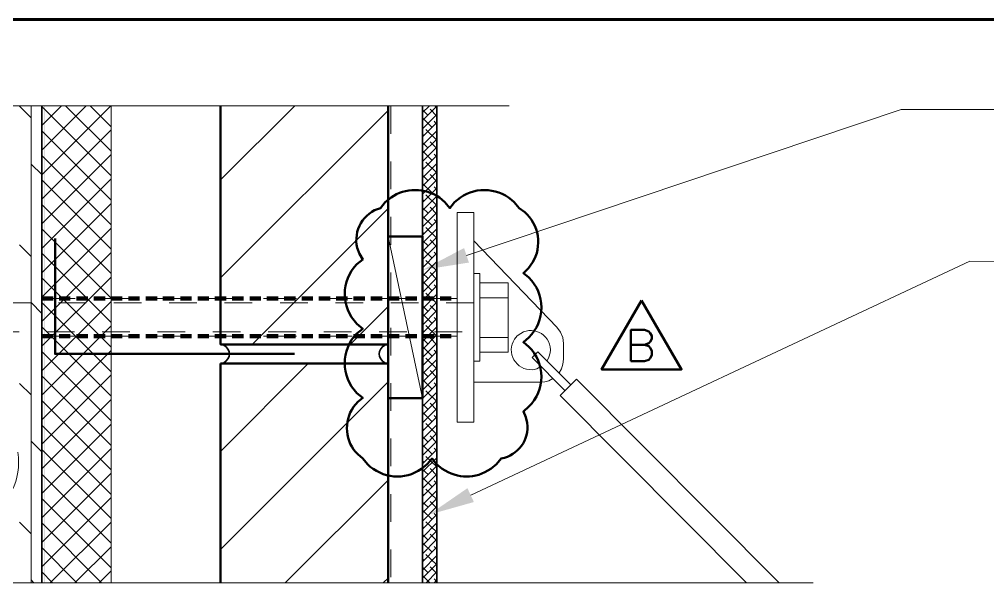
# Model space of a CAD drawing. Header units: inches. Extents: x 5 to 516, y -193 to 129.
# Drawn here: x 84.231 to 87.727, y -164.255 to -162.186 of the extents above; entities that cross this region are included whole.
import ezdxf

# ---------------------------------------------------------------- set-up
doc = ezdxf.new("R2010")
doc.units = ezdxf.units.IN
doc.header["$MEASUREMENT"] = 0
doc.linetypes.add('PDF_IMPORT', pattern=[1, 0.8, -0.2])
doc.layers.add('PDF8_Geometry', color=7, linetype='Continuous')
doc.layers.add('PDF8_Solid Fills', color=7, linetype='Continuous')

msp = doc.modelspace()

# ---------------------------------------------------------------- hatches: boundary and pattern name
at = {"layer": 'PDF8_Solid Fills', "transparency": 33554559}
for points in [[(84.3210705, -164.2180043), (84.3232927, -164.2180043), (84.3232926, -162.4991153), (84.3210705, -162.4991153)], [(84.3532931, -163.1857822), (84.312182, -163.1857822), (84.312182, -163.2013378), (84.3532931, -163.2013371)], [(84.415515, -163.1857822), (84.3744039, -163.1857822), (84.3744039, -163.2013378), (84.415515, -163.2013371)], [(84.4788481, -163.1857822), (84.4366259, -163.1857822), (84.4366259, -163.2013378), (84.4788481, -163.2013371)], [(84.5410723, -163.1857822), (84.4988501, -163.1857822), (84.4988501, -163.2013378), (84.5410723, -163.2013371)], [(84.6032931, -163.1857822), (84.562182, -163.1857822), (84.562182, -163.2013378), (84.6032931, -163.2013371)], [(84.6655151, -163.1857822), (84.6244039, -163.1857822), (84.6244039, -163.2013378), (84.6655151, -163.2013371)], [(84.7288481, -163.1857822), (84.6866259, -163.1857822), (84.6866259, -163.2013378), (84.7288481, -163.2013371)], [(84.7910723, -163.1857822), (84.7488501, -163.1857822), (84.7488501, -163.2013378), (84.7910723, -163.2013371)], [(84.8532931, -163.1857822), (84.812182, -163.1857822), (84.812182, -163.2013378), (84.8532931, -163.2013371)], [(84.9155151, -163.1857822), (84.874404, -163.1857822), (84.874404, -163.2013378), (84.9155151, -163.2013371)], [(84.9788481, -163.1857822), (84.9366259, -163.1857822), (84.9366259, -163.2013378), (84.9788481, -163.2013371)], [(85.0410724, -163.1857822), (84.9988501, -163.1857822), (84.9988501, -163.2013378), (85.0410724, -163.2013371)], [(85.1032931, -163.1857822), (85.062182, -163.1857822), (85.062182, -163.2013378), (85.1032931, -163.2013371)], [(85.1666262, -163.1857822), (85.124404, -163.1857822), (85.124404, -163.2013378), (85.1666262, -163.2013371)], [(85.2288482, -163.1857822), (85.1866259, -163.1857822), (85.1866259, -163.2013378), (85.2288482, -163.2013371)], [(85.2910712, -163.1857822), (85.2499601, -163.1857822), (85.2499601, -163.2013378), (85.2910712, -163.2013371)], [(85.3532932, -163.1857822), (85.312182, -163.1857822), (85.312182, -163.2013378), (85.3532932, -163.2013371)], [(85.4166262, -163.1857822), (85.374404, -163.1857822), (85.374404, -163.2013378), (85.4166262, -163.2013371)], [(85.4788482, -163.1857822), (85.436626, -163.1857822), (85.436626, -163.2013378), (85.4788482, -163.2013371)], [(85.5410712, -163.1857822), (85.4999601, -163.1857822), (85.4999601, -163.2013378), (85.5410712, -163.2013371)], [(85.6032932, -163.1857822), (85.5621821, -163.1857822), (85.5621821, -163.2013378), (85.6032932, -163.2013371)], [(85.6666262, -163.1857822), (85.624404, -163.1857822), (85.624404, -163.2013378), (85.6666262, -163.2013371)], [(85.7288482, -163.1857822), (85.686626, -163.1857822), (85.686626, -163.2013378), (85.7288482, -163.2013371)], [(85.7910712, -163.1857822), (85.7499601, -163.1857822), (85.7499601, -163.2013378), (85.7910712, -163.2013371)], [(84.3532931, -163.3213368), (84.312182, -163.3213368), (84.312182, -163.3368923), (84.3532931, -163.3368917)], [(84.415515, -163.3213368), (84.3744039, -163.3213368), (84.3744039, -163.3368923), (84.415515, -163.3368917)], [(84.4788481, -163.3213368), (84.4366259, -163.3213368), (84.4366259, -163.3368923), (84.4788481, -163.3368917)], [(84.5410723, -163.3213368), (84.4988501, -163.3213368), (84.4988501, -163.3368923), (84.5410723, -163.3368917)], [(84.6032931, -163.3213368), (84.562182, -163.3213368), (84.562182, -163.3368923), (84.6032931, -163.3368917)], [(84.6655151, -163.3213368), (84.6244039, -163.3213368), (84.6244039, -163.3368923), (84.6655151, -163.3368917)], [(84.7288481, -163.3213368), (84.6866259, -163.3213368), (84.6866259, -163.3368923), (84.7288481, -163.3368917)], [(84.7910723, -163.3213368), (84.7488501, -163.3213368), (84.7488501, -163.3368923), (84.7910723, -163.3368917)], [(84.8532931, -163.3213368), (84.812182, -163.3213368), (84.812182, -163.3368923), (84.8532931, -163.3368917)], [(84.9155151, -163.3213368), (84.874404, -163.3213368), (84.874404, -163.3368923), (84.9155151, -163.3368917)], [(84.9788481, -163.3213368), (84.9366259, -163.3213368), (84.9366259, -163.3368923), (84.9788481, -163.3368917)], [(85.0410724, -163.3213368), (84.9988501, -163.3213368), (84.9988501, -163.3368923), (85.0410724, -163.3368917)], [(85.1032931, -163.3213368), (85.062182, -163.3213368), (85.062182, -163.3368923), (85.1032931, -163.3368917)], [(85.1666262, -163.3213368), (85.124404, -163.3213368), (85.124404, -163.3368923), (85.1666262, -163.3368917)], [(85.2288482, -163.3213368), (85.1866259, -163.3213368), (85.1866259, -163.3368923), (85.2288482, -163.3368917)], [(85.2910712, -163.3213368), (85.2499601, -163.3213368), (85.2499601, -163.3368923), (85.2910712, -163.3368917)], [(85.3532932, -163.3213368), (85.312182, -163.3213368), (85.312182, -163.3368923), (85.3532932, -163.3368917)], [(85.4166262, -163.3213368), (85.374404, -163.3213368), (85.374404, -163.3368923), (85.4166262, -163.3368917)], [(85.4788482, -163.3213368), (85.436626, -163.3213368), (85.436626, -163.3368923), (85.4788482, -163.3368917)], [(85.5410712, -163.3213368), (85.4999601, -163.3213368), (85.4999601, -163.3368923), (85.5410712, -163.3368917)], [(85.6032932, -163.3213368), (85.5621821, -163.3213368), (85.5621821, -163.3368923), (85.6032932, -163.3368917)], [(85.6666262, -163.3213368), (85.624404, -163.3213368), (85.624404, -163.3368923), (85.6666262, -163.3368917)], [(85.7288482, -163.3213368), (85.686626, -163.3213368), (85.686626, -163.3368923), (85.7288482, -163.3368917)], [(85.7910712, -163.3213368), (85.7499601, -163.3213368), (85.7499601, -163.3368923), (85.7910712, -163.3368917)]]:
    msp.add_hatch(color=256, dxfattribs=at).paths.add_polyline_path(points)

# ---------------------------------------------------------------- linework, layer by layer
at = {"layer": 'PDF8_Geometry', "lineweight": 60}
msp.add_lwpolyline([(116.5799627, -192.1857845), (116.5799627, -162.1857821), (71.5799591, -162.1857821), (71.5799591, -192.1857845)], dxfattribs=at)
at = {"layer": 'PDF8_Geometry', "lineweight": 15}
for points in [[(82.5510712, -162.4980041), (83.8766269, -162.4980041), (83.9555156, -162.6313374), (84.0932935, -162.336893), (84.1688491, -162.4980041), (85.9999604, -162.4980041)], [(84.2732935, -162.5413368), (84.2310713, -162.4991146)], [(84.2732935, -164.2180043), (84.2732935, -162.4991153)], [(84.312182, -162.499114), (84.312182, -164.2180031)], [(84.312182, -162.7468919), (84.5599598, -162.4991141)], [(84.312182, -162.5691146), (84.382182, -162.4991146)], [(84.312182, -162.6580044), (84.4710709, -162.4991155)], [(84.562182, -162.7502262), (84.312182, -162.5002262)], [(84.562182, -162.6613364), (84.3988486, -162.4991142)], [(84.562182, -162.5735588), (84.4877375, -162.4991144)], [(84.562182, -164.2180043), (84.562182, -162.4991153)], [(84.9577373, -162.7646712), (85.224404, -162.4991157)], [(84.9577373, -163.1191137), (85.5621818, -162.5146692)], [(85.686626, -162.5224475), (85.7110704, -162.4991142)], [(85.686626, -162.5513375), (85.7388482, -162.4991153)], [(85.686626, -162.5813374), (85.7388482, -162.5291152)], [(85.7066274, -162.5324483), (85.6866274, -162.5124483)], [(85.7388495, -162.5346704), (85.714405, -162.510226)], [(85.7366273, -162.5024484), (85.7321829, -162.499115)], [(85.8455163, -163.0380025), (87.4144054, -162.5113358), (88.3377388, -162.5113358)], [(85.686626, -162.6102251), (85.7388482, -162.5580029)], [(85.7210724, -162.575781), (85.686628, -162.5413365)], [(85.7388495, -162.5646703), (85.7288495, -162.5535592)], [(84.312182, -162.8346695), (84.562182, -162.5846695)], [(84.562182, -162.8380038), (84.312182, -162.5880038)], [(85.686626, -162.6402251), (85.7388482, -162.5880028)], [(85.7366273, -162.6202259), (85.6988496, -162.5835592)], [(85.686626, -162.669115), (85.7388482, -162.6180039)], [(85.6921824, -162.6057809), (85.6866269, -162.6002253)], [(85.7066274, -162.6502258), (85.6866274, -162.6302258)], [(85.7388495, -162.6524479), (85.714405, -162.6280035)], [(85.686626, -162.6991149), (85.7388482, -162.6468927)], [(85.7210724, -162.6946707), (85.686628, -162.6602262)], [(84.312182, -162.9235593), (84.562182, -162.6735593)], [(84.562182, -162.9268914), (84.312182, -162.6768914)], [(85.686626, -162.7291149), (85.7388482, -162.6768926)], [(85.7366273, -162.7380034), (85.6988496, -162.7013367)], [(85.7388495, -162.6824478), (85.7288495, -162.6724478)], [(84.312182, -162.745782), (84.2732931, -162.7080042)], [(85.686626, -162.7580026), (85.7388482, -162.7057803)], [(85.686626, -162.7880025), (85.7388482, -162.7357803)], [(85.6921824, -162.7235584), (85.6866269, -162.719114)], [(84.312182, -163.0124469), (84.562182, -162.7613357)], [(84.562182, -163.0157812), (84.312182, -162.7646701)], [(85.686626, -162.8168925), (85.7388482, -162.7646702)], [(85.7066274, -162.7680033), (85.6866274, -162.7480033)], [(85.7388495, -162.7713354), (85.714405, -162.7457798)], [(85.686626, -162.8468924), (85.7388482, -162.7946701)], [(85.7210724, -162.8124482), (85.686628, -162.7780038)], [(85.7388495, -162.8002253), (85.7288495, -162.7902253)], [(85.686626, -162.8757824), (85.7388482, -162.8235601)], [(85.6921824, -162.8413359), (85.6866269, -162.8368915)], [(85.7366273, -162.8568931), (85.6988496, -162.8191153)], [(84.312182, -163.1002245), (84.562182, -162.8502244)], [(84.562182, -163.1035588), (84.312182, -162.8535588)], [(85.0710706, -163.3591153), (85.5621817, -162.8680041)], [(85.686626, -162.90578), (85.7388482, -162.8535578)], [(85.7066274, -162.8857808), (85.6866274, -162.8657808)], [(85.7388495, -162.8891151), (85.714405, -162.8635596)], [(85.686626, -162.93467), (85.7388482, -162.8824478)], [(85.686626, -162.9646699), (85.7388482, -162.9124477)], [(85.7210724, -162.9302257), (85.686628, -162.8957813)], [(85.7388495, -162.9180029), (85.7288495, -162.9080029)], [(85.8721819, -162.8824465), (85.8721819, -163.6402243), (85.8121819, -163.6402243)], [(85.8121821, -163.6402243), (85.8121821, -162.8824465), (85.8721821, -162.8824465)], [(84.312182, -163.1891143), (84.562182, -162.9391142)], [(84.562182, -163.1924486), (84.312182, -162.9424486)], [(85.686626, -162.9935576), (85.7388482, -162.9413354)], [(85.7366273, -162.9746706), (85.6988496, -162.9368928)], [(85.686626, -163.5535597), (85.5621815, -162.9691153)], [(85.686626, -163.0235598), (85.7388482, -162.9713376)], [(85.6921824, -162.9591157), (85.6866269, -162.9546712)], [(85.7066274, -163.0035583), (85.6866274, -162.9835583)], [(85.7388495, -163.0068927), (85.714405, -162.9813371)], [(84.2732935, -163.0413368), (84.2310713, -162.9991146)], [(85.686626, -163.0524475), (85.7388482, -163.0013364)], [(85.7210724, -163.0480032), (85.686628, -163.0135588)], [(85.8721819, -162.9846691), (86.1710708, -163.2968913)], [(84.312182, -163.2768919), (84.562182, -163.0268918)], [(84.562182, -163.2802262), (84.312182, -163.0302262)], [(85.686626, -163.0824474), (85.7388482, -163.0302252)], [(85.7388495, -163.0357804), (85.7288495, -163.0257804)], [(85.686626, -163.1124473), (85.7388482, -163.0602251)], [(85.6921824, -163.0780031), (85.6866269, -163.0724476)], [(85.7366273, -163.0924481), (85.6988496, -163.0557815)], [(85.8610712, -163.9035602), (87.6632936, -163.0580046), (89.3288492, -163.0768935)], [(84.312182, -163.3657817), (84.562182, -163.1157816)], [(84.562182, -163.3691137), (84.312182, -163.1191137)], [(85.686626, -163.1413373), (85.7388482, -163.0891151)], [(85.686626, -163.1713372), (85.7388482, -163.119115)], [(85.7066274, -163.1213358), (85.6866274, -163.102447)], [(85.7388495, -163.1246702), (85.714405, -163.0991146)], [(85.8721819, -163.4191151), (85.893293, -163.4191151), (85.893293, -163.1035595), (85.8721819, -163.1035595)], [(85.686626, -163.2002249), (85.7388482, -163.1480027)], [(85.7210724, -163.1657807), (85.686628, -163.1313363)], [(85.7388495, -163.1546701), (85.7288495, -163.143559)], [(85.8932933, -163.136893), (85.9955155, -163.136893)], [(85.9955159, -163.3868931), (85.9955159, -163.136893)], [(84.312182, -163.1935585), (84.312182, -163.1924474)], [(85.686626, -163.2302248), (85.7388482, -163.1780026)], [(85.6921824, -163.1957807), (85.6866269, -163.1902251)], [(85.7366273, -163.2102256), (85.6988496, -163.173559)], [(85.8932933, -163.1913364), (85.9955155, -163.1913364)], [(84.312182, -163.246892), (84.2732931, -163.2080031)], [(84.312182, -163.4546692), (84.562182, -163.2035581)], [(84.562182, -163.4580035), (84.312182, -163.2080035)], [(85.4255153, -163.3591153), (85.562182, -163.2224486)], [(85.686626, -163.2591148), (85.7388482, -163.2068926)], [(85.7066274, -163.2402256), (85.6866274, -163.2202256)], [(85.7388495, -163.2424477), (85.714405, -163.2180032)], [(85.686626, -163.2891147), (85.7388482, -163.2368925)], [(85.7210724, -163.2835583), (85.686628, -163.2491138)], [(85.7388495, -163.2724476), (85.7288495, -163.2613365)], [(84.312182, -163.5424491), (84.562182, -163.2924491)], [(84.562182, -163.5457811), (84.312182, -163.2957811)], [(85.686626, -163.3180024), (85.7388482, -163.2657802)], [(85.686626, -163.3480046), (85.7388482, -163.2957824)], [(85.7366273, -163.3280032), (85.6988496, -163.2913365)], [(86.1799596, -163.4613356), (86.1888485, -163.4468912), (86.193293, -163.4302245), (86.1955152, -163.4124467), (86.1955152, -163.35578), (86.193293, -163.3346689), (86.1844041, -163.3146689), (86.1710707, -163.2968911)], [(85.686626, -163.3768923), (85.7388482, -163.3246701)], [(85.6921824, -163.3135582), (85.6866269, -163.3080026)], [(85.8932933, -163.3335596), (85.9955155, -163.3335596)], [(86.0410714, -163.319114), (86.0288491, -163.3280029), (86.0188491, -163.3402251)], [(85.686626, -163.4068922), (85.7388482, -163.35467)], [(85.7066274, -163.3580031), (85.6866274, -163.3380031)], [(85.7210724, -163.4013358), (85.686628, -163.3668913)], [(85.7388495, -163.3602252), (85.714405, -163.3357808)], [(84.312182, -163.6313366), (84.562182, -163.3813366)], [(84.562182, -163.6346709), (84.312182, -163.3846709)], [(85.686626, -163.4357822), (85.7388482, -163.3846711)], [(85.7388495, -163.3902251), (85.7288495, -163.3802251)], [(85.8932933, -163.3868931), (85.9955155, -163.3868931)], [(86.2221824, -163.5046706), (86.1032935, -163.3857817), (86.0821824, -163.4068928), (86.2010713, -163.5257817)], [(86.1366269, -163.4180029), (86.1432936, -163.4046696), (86.147738, -163.389114)], [(84.9577373, -163.7457821), (85.274404, -163.4280043)], [(85.686626, -163.4657799), (85.7388482, -163.4135576)], [(85.6921824, -163.431338), (85.6866269, -163.4268935)], [(85.7366273, -163.4457807), (85.6988496, -163.409114)], [(84.312182, -163.7191142), (84.562182, -163.4691142)], [(84.562182, -163.7235585), (84.312182, -163.4724473)], [(85.686626, -163.495782), (85.7388482, -163.4435598)], [(85.686626, -163.5246698), (85.7388482, -163.4724475)], [(85.7066274, -163.4757806), (85.6866274, -163.4557806)], [(85.7388495, -163.4780027), (85.714405, -163.4535583)], [(86.0844047, -163.4502251), (86.0999602, -163.4468918), (86.1144047, -163.439114)], [(84.2732935, -163.5413369), (84.2310713, -163.5002258)], [(84.9577373, -164.0991146), (85.5621818, -163.4946701)], [(85.686626, -163.5546697), (85.7388482, -163.5024474)], [(85.7210724, -163.5202255), (85.686628, -163.485781)], [(85.7388495, -163.5080026), (85.7288495, -163.4980026)], [(85.8721819, -163.495782), (86.1121819, -163.495782), (86.1277375, -163.4946709), (86.143293, -163.4902265), (86.1577375, -163.4824487)], [(86.1832939, -163.543559), (86.2421828, -163.4846701)], [(86.9732924, -164.2180043), (86.2421812, -163.484671)], [(85.686626, -163.5835596), (85.7388482, -163.5313374)], [(85.7366273, -163.5635582), (85.6988496, -163.5268915)], [(84.312182, -163.808004), (84.562182, -163.558004)], [(84.562182, -163.8113361), (84.312182, -163.5613361)], [(85.686626, -163.6135596), (85.7388482, -163.5613373)], [(85.6921824, -163.5491132), (85.6866269, -163.5446688)], [(85.7066274, -163.5935581), (85.6866274, -163.5735581)], [(85.7388495, -163.5968924), (85.714405, -163.5713369)], [(86.8555171, -164.2180043), (86.1832949, -163.5435599)], [(85.686626, -163.6424473), (85.7388482, -163.590225)], [(85.7210724, -163.638003), (85.686628, -163.6035586)], [(84.312182, -163.8968916), (84.562182, -163.6468915)], [(85.686626, -163.6724472), (85.7388482, -163.620225)], [(85.7366273, -163.6824479), (85.6988496, -163.6446701)], [(85.7388495, -163.6257824), (85.7288495, -163.6157824)], [(84.562182, -163.9002259), (84.312182, -163.6502259)], [(85.686626, -163.7013372), (85.7388482, -163.6491149)], [(85.686626, -163.7313371), (85.7388482, -163.6791148)], [(85.6921824, -163.666893), (85.6866269, -163.6624485)], [(84.312182, -163.746892), (84.2732931, -163.7080031)], [(85.686626, -163.7602248), (85.7388482, -163.7080026)], [(85.7066274, -163.7113356), (85.6866274, -163.6913356)], [(85.7388495, -163.71467), (85.714405, -163.6891144)], [(84.312182, -163.9846692), (84.562182, -163.7346691)], [(84.562182, -163.9880035), (84.312182, -163.7380035)], [(85.686626, -163.7902247), (85.7388482, -163.7380025)], [(85.7210724, -163.7557805), (85.686628, -163.7213361)], [(85.7388495, -163.7435577), (85.7288495, -163.7335577)], [(85.686626, -163.8191147), (85.7388482, -163.7680036)], [(85.6921824, -163.7846705), (85.6866269, -163.7802261)], [(85.7366273, -163.8002254), (85.6988496, -163.7635588)], [(85.686626, -163.8491146), (85.7388482, -163.7968924)], [(85.7066274, -163.8291154), (85.6866274, -163.8102265)], [(85.7388495, -163.8324475), (85.714405, -163.8068919)], [(84.312182, -164.073559), (84.562182, -163.8235589)], [(84.562182, -164.076891), (84.312182, -163.826891)], [(85.1921824, -164.2180043), (85.5621824, -163.8491154)], [(85.686626, -163.8791145), (85.7388482, -163.8268923)], [(85.686626, -163.9080045), (85.7388482, -163.8557822)], [(85.7210724, -163.873558), (85.686628, -163.8391136)], [(85.7388495, -163.8613374), (85.7288495, -163.8513374)], [(85.686626, -163.9380021), (85.7388482, -163.8857799)], [(85.7366273, -163.9180029), (85.6988496, -163.8813363)], [(84.312182, -164.1624488), (84.562182, -163.9113376)], [(84.562182, -164.1657808), (84.312182, -163.9146697)], [(85.686626, -163.9668921), (85.7388482, -163.9146699)], [(85.6921824, -163.9035602), (85.6866269, -163.8980047)], [(85.7066274, -163.9468929), (85.6866274, -163.928004)], [(85.7388495, -163.950225), (85.714405, -163.9257805)], [(85.686626, -163.996892), (85.7388482, -163.9446698)], [(85.7210724, -163.9913378), (85.686628, -163.9568934)], [(85.686626, -164.025782), (85.7388482, -163.9735598)], [(85.7388495, -163.9802249), (85.7288495, -163.9691138)], [(84.2732935, -164.0424491), (84.2310713, -164.0002269)], [(84.5266279, -164.2180043), (84.3121834, -164.0035599)], [(84.3432941, -164.2180043), (84.562183, -164.0002265)], [(85.686626, -164.0557819), (85.7388482, -164.0035597)], [(85.686626, -164.0846696), (85.7388482, -164.0324474)], [(85.6921824, -164.0213355), (85.6866269, -164.0157799)], [(85.7366273, -164.0357805), (85.6988496, -163.9991138)], [(82.5266277, -164.2191143), (83.8521834, -164.2191143), (83.9310722, -164.3524476), (84.06885, -164.056892), (84.1444056, -164.2191143), (87.0966281, -164.2191143)], [(85.686626, -164.1146695), (85.7388482, -164.0624473)], [(85.7066274, -164.0657804), (85.6866274, -164.0457804)], [(85.7388495, -164.0680025), (85.714405, -164.0435581)], [(84.4377381, -164.2180043), (84.3121825, -164.0924488)], [(84.4321816, -164.2180043), (84.5621816, -164.0891154)], [(85.686626, -164.1435595), (85.7388482, -164.0913373)], [(85.7210724, -164.1091153), (85.686628, -164.0746709)], [(85.7388495, -164.0980047), (85.7288495, -164.0880047)], [(85.686626, -164.1735594), (85.7388482, -164.1213372)], [(85.6921824, -164.1391152), (85.6866269, -164.1335597)], [(85.7366273, -164.1535602), (85.6988496, -164.1168936)], [(85.686626, -164.2024471), (85.7388482, -164.151336)], [(85.7066274, -164.1835579), (85.6866274, -164.1635579)], [(85.7388495, -164.1857823), (85.714405, -164.1613378)], [(84.3499605, -164.2180043), (84.3121827, -164.1802265)], [(84.5199592, -164.2180043), (84.5621814, -164.1768932)], [(85.5455149, -164.2180043), (85.5621816, -164.2024488)], [(85.7121816, -164.2180043), (85.6866261, -164.1935599)], [(85.701071, -164.2180043), (85.7388487, -164.1802265)], [(85.7388495, -164.2157799), (85.7288495, -164.2057799)], [(84.2821821, -164.2180043), (84.2732932, -164.2091154)], [(85.7299609, -164.2180043), (85.7388498, -164.2102265)]]:
    msp.add_lwpolyline(points, dxfattribs=at)
at = {"layer": 'PDF8_Geometry', "lineweight": 35}
for points in [[(84.312182, -164.2180043), (84.312182, -162.4991153)], [(85.686626, -164.2180043), (85.686626, -162.4991153)], [(85.7388495, -162.499114), (85.7388495, -164.2180031)], [(84.9688484, -163.361337), (84.9577373, -163.3591147)], [(85.5621821, -163.3591153), (85.551071, -163.3613375)], [(84.9577373, -163.4280036), (84.9688484, -163.4257814)], [(85.551071, -163.4257819), (85.5621821, -163.4280042)]]:
    msp.add_lwpolyline(points, dxfattribs=at)
at = {"layer": 'PDF8_Geometry', "lineweight": 50}
for points in [[(85.5621821, -162.499114), (85.5621821, -163.3591141), (84.9577376, -163.3591141), (84.9577376, -162.499114)], [(85.5732946, -162.8291131), (85.5521835, -162.8457798), (85.5355168, -162.8668909)], [(85.8232946, -162.8291131), (85.8021835, -162.8457798), (85.7855169, -162.8668909), (85.7677391, -162.8457798), (85.7477391, -162.8291131)], [(86.0555169, -162.8813354), (86.0355169, -162.8668909), (86.0177391, -162.8457798)], [(85.2244044, -163.3935594), (84.3599599, -163.3935594), (84.3599599, -162.9768927)], [(86.4388504, -163.4191151), (86.4388504, -163.3068929), (86.4877393, -163.3068929), (86.5032949, -163.3124484), (86.5088504, -163.318004), (86.514406, -163.328004), (86.514406, -163.3391151), (86.5088504, -163.3502262), (86.5032949, -163.3546706), (86.4877393, -163.3602262), (86.4388504, -163.3602262)], [(86.4877373, -163.3602252), (86.5032929, -163.3657808), (86.5088484, -163.3713363), (86.514404, -163.3824474), (86.514404, -163.398003), (86.5088484, -163.4091141), (86.5032929, -163.4146697), (86.4877373, -163.4191141), (86.4388484, -163.4191141)], [(84.9577373, -163.4280036), (85.5621818, -163.4280036), (85.5621818, -164.2180037)], [(84.9577373, -164.2180043), (84.9577373, -163.4280043)], [(85.4532946, -163.7557799), (85.4710724, -163.7713354), (85.4877391, -163.7913354)], [(85.6832946, -163.8080021), (85.7032946, -163.7913354), (85.7210724, -163.7713354), (85.7377391, -163.7913354), (85.7577391, -163.8080021)], [(85.9332947, -163.8080021), (85.9532947, -163.7913354), (85.9710724, -163.7713354)]]:
    msp.add_lwpolyline(points, dxfattribs=at)
at = {"layer": 'PDF8_Geometry', "lineweight": 9}
for points in [[(85.5621821, -162.499114), (85.5621821, -164.2180031)], [(85.686626, -164.2180043), (85.686626, -162.4991153)]]:
    msp.add_lwpolyline(points, dxfattribs=at)
at = {"layer": 'PDF8_Geometry', "linetype": 'PDF_IMPORT', "lineweight": 15, "ltscale": 0.042222}
msp.add_lwpolyline([(85.5721828, -162.499114), (85.5721828, -164.2002267)], dxfattribs=at)
at = {"layer": 'PDF8_Geometry', "lineweight": 50}
for points in [[(85.5621821, -163.5535586), (85.5621821, -162.9691142), (85.6866265, -162.9691142), (85.6866265, -163.5535586)], [(86.4777389, -163.2002249), (86.6221833, -163.4491138), (86.3332944, -163.4491138)]]:
    msp.add_lwpolyline(points, close=True, dxfattribs=at)
for points in [[(85.4510724, -163.0102243), (85.4588502, -163.0324465), (85.4710724, -163.0524465), (85.4499613, -163.0691132, 0.407474433), (85.4499613, -163.2846687), (85.4710724, -163.3024465), (85.4499613, -163.3191132, 0.407474327), (85.4499613, -163.5346688), (85.4710724, -163.5524465), (85.4532946, -163.566891), (85.4377391, -163.5846688)], [(86.0644058, -163.6424465), (86.0599613, -163.6213354), (86.0510724, -163.6013354), (86.0710724, -163.5835577, 0.417721104), (86.0710724, -163.3680021), (86.0510724, -163.3513354), (86.0710724, -163.3335577, 0.41772114), (86.0710724, -163.1180021), (86.0510724, -163.1013354), (86.0688502, -163.0835576), (86.0832946, -163.0635576)]]:
    msp.add_lwpolyline(points, format="xyb", dxfattribs=at)
at = {"layer": 'PDF8_Geometry', "linetype": 'PDF_IMPORT', "lineweight": 15, "ltscale": 0.042222}
for points in [[(84.3321817, -163.1935585), (85.8121821, -163.1935585)], [(84.3321817, -163.3291154), (85.8121821, -163.3291154)]]:
    msp.add_lwpolyline(points, close=True, dxfattribs=at)
at = {"layer": 'PDF8_Geometry', "lineweight": 0}
msp.add_lwpolyline([(85.8121821, -163.1857822), (85.8121821, -163.2013378)], dxfattribs=at)
at = {"layer": 'PDF8_Geometry', "linetype": 'PDF_IMPORT', "lineweight": 15, "ltscale": 0.083333}
for points in [[(85.8721819, -163.2091157), (83.9299594, -163.2091157)], [(83.9299594, -163.3135582), (85.8721824, -163.3135582)]]:
    msp.add_lwpolyline(points, dxfattribs=at)
at = {"layer": 'PDF8_Geometry', "lineweight": 15}
msp.add_lwpolyline([(84.312182, -163.3280042), (84.312182, -163.3291154)], close=True, dxfattribs=at)
at = {"layer": 'PDF8_Geometry', "lineweight": 0}
msp.add_lwpolyline([(85.8121821, -163.3368923), (85.8121821, -163.3213368)], close=True, dxfattribs=at)
at = {"layer": 'PDF8_Geometry', "lineweight": 50}
for points in [[(85.7477391, -162.8291131), (85.6975354, -162.7931502), (85.6230539, -162.7925021), (85.5732946, -162.8291131)], [(86.0177391, -162.8457798), (85.9674058, -162.7946873), (85.8814058, -162.7869094), (85.8232946, -162.8291131)], [(85.5355168, -162.8668909), (85.4737576, -162.8823724), (85.4353687, -162.9489095), (85.4510724, -163.0102243)], [(86.0832946, -163.0635576), (86.1202947, -163.0070946), (86.1067391, -162.9244835), (86.0555169, -162.8813354)], [(85.4377391, -163.5846688), (85.4009427, -163.6369465), (85.406739, -163.711391), (85.4532946, -163.7557799)], [(85.9710724, -163.7713354), (86.0322947, -163.7589651), (86.072665, -163.7037799), (86.0644058, -163.6424465)], [(85.4877391, -163.7913354), (85.5412946, -163.8432614), (85.6217576, -163.8512243), (85.6832946, -163.8080021)], [(85.7577391, -163.8080021), (85.8156835, -163.8453725), (85.8754058, -163.8459466), (85.9332947, -163.8080021)]]:
    msp.add_open_spline(points, degree=3, dxfattribs=at)
at = {"layer": 'PDF8_Geometry', "lineweight": 15}
for points in [[(86.147738, -163.389114), (86.1542751, -163.3290214), (86.0931454, -163.2887992), (86.0410714, -163.319114)], [(86.0188491, -163.3402251), (85.9877936, -163.3869844), (86.0223862, -163.4544659), (86.0844047, -163.4502251)], [(83.8621828, -163.9657821), (84.0292569, -164.089245), (84.2564051, -163.9509302), (84.2255162, -163.7480043)]]:
    msp.add_open_spline(points, degree=3, dxfattribs=at)
at = {"layer": 'PDF8_Geometry', "lineweight": 35}
for points in [[(84.9688484, -163.4257814), (84.9960706, -163.4090036), (84.9960706, -163.3781147), (84.9688484, -163.361337)], [(85.551071, -163.3613375), (85.5236265, -163.3757634), (85.5236265, -163.411356), (85.551071, -163.4257819)]]:
    msp.add_open_spline(points, degree=3, dxfattribs=at)
at = {"layer": 'PDF8_Solid Fills', "lineweight": 50, "transparency": 33554559}
for points in [[(85.8544049, -163.0635582), (85.6866271, -163.0902248), (85.8366271, -163.0113359)], [(85.8721819, -163.9280037), (85.7099597, -163.9735592), (85.8488486, -163.8780037)]]:
    msp.add_solid(points, dxfattribs=at)

doc.saveas('drawing.dxf')
